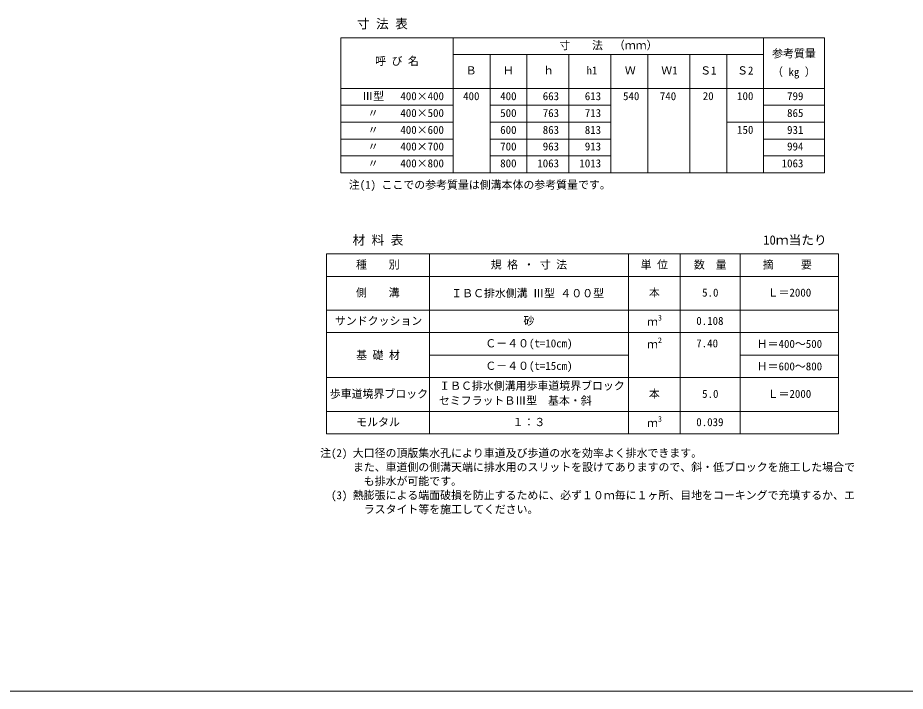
# Model space of a CAD drawing. Units: millimetres at full size; details may follow other scales. Extents: x 6872 to 78201, y -34623 to -7860.
# Drawn here: x 70663 to 73821, y -16634 to -14239 of the extents above; entities that cross this region are included whole.
import ezdxf
from ezdxf.enums import TextEntityAlignment as Align

# ---------------------------------------------------------------- set-up
doc = ezdxf.new("R2010")
doc.units = ezdxf.units.MM
doc.header["$LTSCALE"] = 16
doc.layers.add('0_2', color=7, linetype='Continuous', lineweight=20)
doc.layers.add('枠', color=5, linetype='Continuous', lineweight=5)
doc.styles.add('ＭＳ ゴシック', font='')
doc.styles.get('ＭＳ ゴシック').set_extended_font_data('MS Gothic')

msp = doc.modelspace()

# ---------------------------------------------------------------- linework, layer by layer
at = {"layer": '0_2'}
for p, q in [((71812.21, -14310.19), (73533.29, -14310.19)), ((71812.21, -14310.19), (71812.21, -14790.19)), ((72212.21, -14310.19), (72212.21, -14790.19)), ((73317.27, -14310.19), (73317.27, -14790.19)), ((73317.27, -14310.19), (73317.27, -14790.19)), ((73533.29, -14310.19), (73533.29, -14790.19)), ((72212.21, -14370.19), (73317.27, -14370.19)), ((72343.46, -14370.19), (72343.46, -14790.19)), ((72474.71, -14370.19), (72474.71, -14790.19)), ((72624.11, -14370.19), (72624.11, -14790.19)), ((72773.52, -14370.19), (72773.52, -14790.19)), ((72904.77, -14370.19), (72904.77, -14790.19)), ((73054.77, -14370.19), (73054.77, -14790.19)), ((73186.02, -14370.19), (73186.02, -14790.19)), ((71812.21, -14490.19), (73533.29, -14490.19)), ((71812.21, -14490.19), (72319.47, -14490.19)), ((71812.21, -14550.19), (72212.21, -14550.19)), ((72343.46, -14550.19), (72773.52, -14550.19)), ((73317.27, -14550.19), (73533.29, -14550.19)), ((72212.21, -14610.19), (71812.21, -14610.19)), ((72343.46, -14610.19), (72773.52, -14610.19)), ((73186.02, -14610.19), (73533.29, -14610.19)), ((71812.21, -14670.19), (72212.21, -14670.19)), ((72343.46, -14670.19), (72773.52, -14670.19)), ((73317.27, -14670.19), (73533.29, -14670.19)), ((72212.21, -14730.19), (71812.21, -14730.19)), ((72343.46, -14730.19), (72773.52, -14730.19)), ((73317.27, -14730.19), (73533.29, -14730.19)), ((71812.21, -14790.19), (73533.29, -14790.19)), ((71761.58, -15078.59), (73583.92, -15078.59)), ((71761.58, -15078.59), (71761.58, -15718.59)), ((72127.6, -15718.59), (72127.6, -15078.59)), ((72836.08, -15718.59), (72836.08, -15078.59)), ((73020.63, -15718.59), (73020.63, -15078.59)), ((73233.92, -15718.59), (73233.92, -15078.59)), ((73583.92, -15078.59), (73583.92, -15718.59)), ((71761.58, -15158.59), (73583.92, -15158.59)), ((71761.58, -15278.59), (73583.92, -15278.59)), ((71761.58, -15358.59), (73583.92, -15358.59)), ((72127.6, -15438.59), (72836.08, -15438.59)), ((73233.92, -15438.59), (73583.92, -15438.59)), ((71761.58, -15518.59), (73583.92, -15518.59)), ((71761.58, -15638.59), (73583.92, -15638.59)), ((71761.58, -15718.59), (73583.92, -15718.59))]:
    msp.add_line(p, q, dxfattribs=at)
at = {"layer": '枠', "lineweight": 20}
msp.add_line((68852.6, -16633.75), (76852.6, -16633.75), dxfattribs=at)

# ---------------------------------------------------------------- texts
at = {"layer": '0_2', "style": 'ＭＳ ゴシック'}
for s, height, p in [('寸 法 表', 33.23, (71869.71, -14287.06)), ('参考質量', 28.48, (73347.43, -14388.99)), ('呼 び 名', 28.48, (71934.66, -14415.78)), ('Ｂ', 28.48, (72256.59, -14449.19)), ('Ｈ', 28.48, (72389.33, -14449.19)), ('ｈ', 28.48, (72532.35, -14449.19)), ('h1', 28.48, (72686.56, -14449.19)), ('Ｗ', 28.48, (72823.06, -14449.19)), ('Ｗ1', 28.48, (72952.79, -14449.19)), ('（ kg ）', 28.48, (73347.43, -14454.38)), ('\u3000Ⅲ型 \u3000400×400', 28.48, (71849.63, -14540.53)), ('400', 28.48, (72247.63, -14540.53)), ('400', 28.48, (72379.62, -14540.53)), (' 663', 28.48, (72511.61, -14540.53)), (' 613', 28.48, (72661.27, -14540.53)), ('540', 28.48, (72816.75, -14540.53)), ('740', 28.48, (72947.8, -14540.53)), ('20', 28.48, (73100.48, -14540.25)), ('100', 28.48, (73222.61, -14540.25)), (' 799', 28.48, (73381.24, -14540.53)), ('\u3000 〃\u3000  400×500', 28.48, (71849.63, -14600.53)), ('500', 28.48, (72379.62, -14600.53)), (' 763', 28.48, (72511.61, -14600.53)), (' 713', 28.48, (72661.27, -14600.53)), (' 865', 28.48, (73381.24, -14600.53)), ('\u3000 〃\u3000  400×600', 28.48, (71849.63, -14660.53)), ('600', 28.48, (72379.62, -14660.53)), (' 863', 28.48, (72511.61, -14660.53)), (' 813', 28.48, (72661.27, -14660.53)), ('150', 28.48, (73222.61, -14660.25)), (' 931', 28.48, (73381.24, -14660.53)), ('\u3000 〃\u3000  400×700', 28.48, (71849.63, -14719.41)), ('700', 28.48, (72379.62, -14719.41)), (' 963', 28.48, (72511.61, -14719.41)), (' 913', 28.48, (72661.27, -14719.41)), (' 994', 28.48, (73381.24, -14719.41)), ('\u3000 〃\u3000  400×800', 28.48, (71849.63, -14779.42)), ('800', 28.48, (72379.62, -14779.42)), ('1063', 28.48, (72511.61, -14779.42)), ('1013', 28.48, (72661.27, -14779.42)), ('1063', 28.48, (73381.24, -14779.42)), ('注(1) ここでの参考質量は側溝本体の参考質量です。', 28.48, (71840.78, -14855.8)), ('材 料 表', 33.23, (71853.84, -15055.83)), ('10ｍ当たり', 33.23, (73315.42, -15055.83)), ('摘 \u3000\u3000要', 28.48, (73314.01, -15139.61)), ('種 \u3000 別', 28.48, (71866.29, -15139.61)), ('側    溝', 28.48, (71866.29, -15239.05)), ('サンドクッション', 28.48, (71791.39, -15339.61)), ('ｍ', 28.48, (72902.13, -15342.68)), ('3', 19.94, (72940.98, -15321.68)), (' 0.108', 28.48, (73058.05, -15339.61)), ('2', 19.94, (72940.98, -15401.68)), ('ｍ', 28.48, (72902.13, -15422.68)), (' 7.40', 28.48, (73058.05, -15419.61)), ('ＩＢＣ排水側溝用歩車道境界ブロック', 28.48, (72162.51, -15570.4)), ('歩車道境界ブロック', 28.48, (71773.24, -15599.05)), ('セミフラットＢⅢ型\u3000基本・斜', 28.48, (72161.43, -15623.17)), ('モルタル', 28.48, (71867.18, -15699.61)), ('3', 19.94, (72940.98, -15681.68)), (' 0.039', 28.48, (73058.05, -15699.61)), ('ｍ', 28.48, (72902.13, -15702.68))]:
    msp.add_text(s, height=height, dxfattribs=at).set_placement(p, align=Align.BOTTOM_LEFT)
for s, p in [('寸\u3000  法\u3000（ｍｍ）', (72764.73, -14359.62)), ('Ｓ1', (73120.39, -14449.34)), ('Ｓ2', (73251.64, -14449.34)), ('規 格 ・ 寸 法', (72481.83, -15139.61)), ('単 位', (72928.35, -15139.61)), ('数  量', (73127.28, -15139.61)), ('本', (72928.35, -15239.05)), ('5.0', (73127.28, -15239.05)), ('Ｌ＝2000', (73408.92, -15239.05)), ('砂', (72481.83, -15339.61)), ('Ｃ－４０(t=10cm)', (72481.83, -15419.61)), ('Ｃ－４０(t=15cm)', (72481.83, -15499.61)), ('本', (72928.35, -15599.05)), ('5.0', (73127.28, -15599.05)), ('Ｌ＝2000', (73408.92, -15599.05)), ('１：３', (72481.83, -15699.61))]:
    msp.add_text(s, height=28.48, dxfattribs=at).set_placement(p, align=Align.BOTTOM_CENTER)
for s, p in [('ＩＢＣ排水側溝 Ⅲ型 ４００型', (72477.22, -15218.59)), ('Ｈ＝400～500', (73408.92, -15398.59)), ('基 礎 材', (71944.59, -15438.59)), ('Ｈ＝600～800', (73408.92, -15478.59))]:
    msp.add_text(s, height=28.48, dxfattribs=at).set_placement(p, align=Align.MIDDLE_CENTER)
for s, p in [('注(2) 大口径の頂版集水孔により車道及び歩道の水を効率よく排水できます。', (71738.65, -15772.59)), ('\u3000\u3000\u3000また、車道側の側溝天端に排水用のスリットを設けてありますので、斜・低ブロックを施工した場合で', (71738.65, -15822.59)), ('\u3000\u3000\u3000\u3000も排水が可能です。', (71738.65, -15872.59)), ('\u3000(3) 熱膨張による端面破損を防止するために、必ず１０ｍ毎に１ヶ所、目地をコーキングで充填するか、エ', (71738.65, -15922.59)), ('\u3000\u3000\u3000\u3000ラスタイト等を施工してください。', (71738.65, -15972.59))]:
    msp.add_text(s, height=28.48, dxfattribs=at).set_placement(p, align=Align.TOP_LEFT)

doc.saveas('drawing.dxf')
